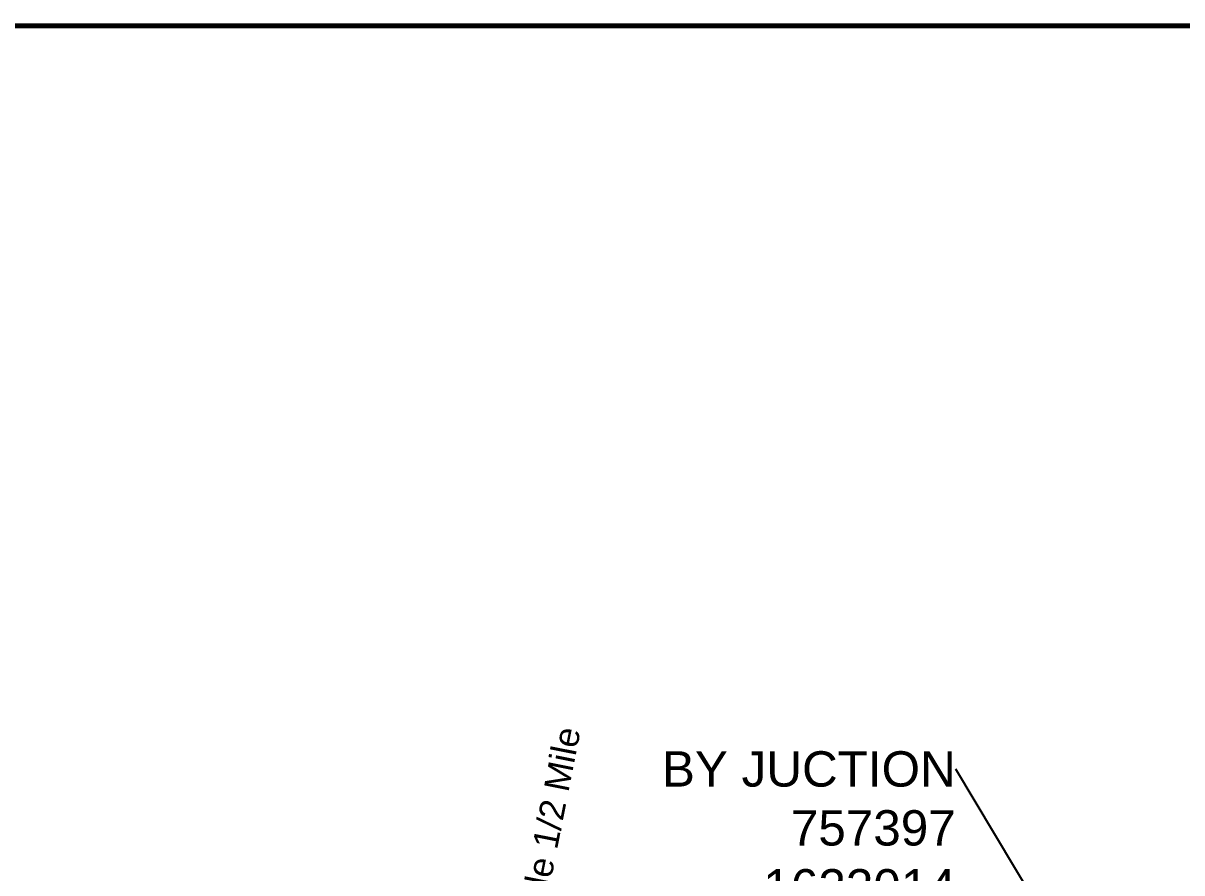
# Model space of a CAD drawing. Header units: feet. Extents: x 746667 to 763555, y 1616206 to 1623008.
# Drawn here: x 756331 to 757478, y 1622167 to 1623008 of the extents above; entities that cross this region are included whole.
import ezdxf
from ezdxf import colors
from ezdxf.entities.mleader import LeaderData, LeaderLine
from ezdxf.math import Vec2, Vec3

# ---------------------------------------------------------------- set-up
doc = ezdxf.new("R2010")
doc.units = ezdxf.units.FT
doc.header["$LTSCALE"] = 15
doc.header["$MEASUREMENT"] = 0
for name, color, linetype in [('CRDS STONES', 7, 'Continuous'), ('ROAD NAME', 255, 'Continuous'), ('VILLAGE STONES', 240, 'Continuous')]:
    doc.layers.add(name, color=color, linetype=linetype)
doc.styles.get("Standard").update_dxf_attribs({"font": 'arial.ttf'})

msp = doc.modelspace()

# ---------------------------------------------------------------- linework, layer by layer
at = {"layer": 'VILLAGE STONES', "color": 5, "const_width": 5}
msp.add_lwpolyline([(746669.5, 1623005.6), (763273.4, 1623005.6), (763273.4, 1616208), (746669.5, 1616208)], close=True, dxfattribs=at)

# ---------------------------------------------------------------- texts
at = {"layer": 'ROAD NAME', "lineweight": -2}
msp.add_text('To Kottaplle 1/2 Mile', height=24.855, rotation=78.8071, dxfattribs=at).set_placement((756821.6, 1621997.9))

# ---------------------------------------------------------------- leaders
at = {"layer": 'CRDS STONES', "color": 1}
ml = msp.add_multileader_mtext('Standard', dxfattribs=at)
ml.set_content('BY JUCTION\\P757397\\P1622014', color=1)
ml.set_leader_properties()
ml.build(insert=Vec2(0, 0))
ml.multileader.update_dxf_attribs({"dogleg_length": 0.36, "arrow_head_size": 35})
ctx = ml.context
ctx.base_point, ctx.char_height, ctx.arrow_head_size, ctx.landing_gap_size, ctx.plane_origin = Vec3(756970.8, 1622269.5), 35, 35, 0.09, Vec3(757541.8, 1622158.6)
ctx.text_align_type = 2
notes = []
notes.append((ctx, [(1, (1, 1, 0), (757254.1, 1622269.5), (-1, 0), 1.396927018504357e-11, [(0, [(757407.4, 1622013.6)], 0, [])])]))
ctx.mtext.insert, ctx.mtext.alignment, ctx.mtext.flow_direction = Vec3(757254, 1622287.3), 3, 5
for ctx, leaders in notes:
    for number, flags, end, landing, length, lines in leaders:
        leader = LeaderData()
        leader.index, (leader.has_last_leader_line, leader.has_dogleg_vector, leader.attachment_direction) = number, flags
        leader.last_leader_point, leader.dogleg_vector, leader.dogleg_length = Vec3(end), Vec3(landing), length
        for number, points, colour, breaks in lines:
            line = LeaderLine()
            line.index, line.vertices, line.color, line.breaks = number, Vec3.list(points), colors.encode_raw_color(colour), breaks
            leader.lines.append(line)
        ctx.leaders.append(leader)

doc.saveas('drawing.dxf')
